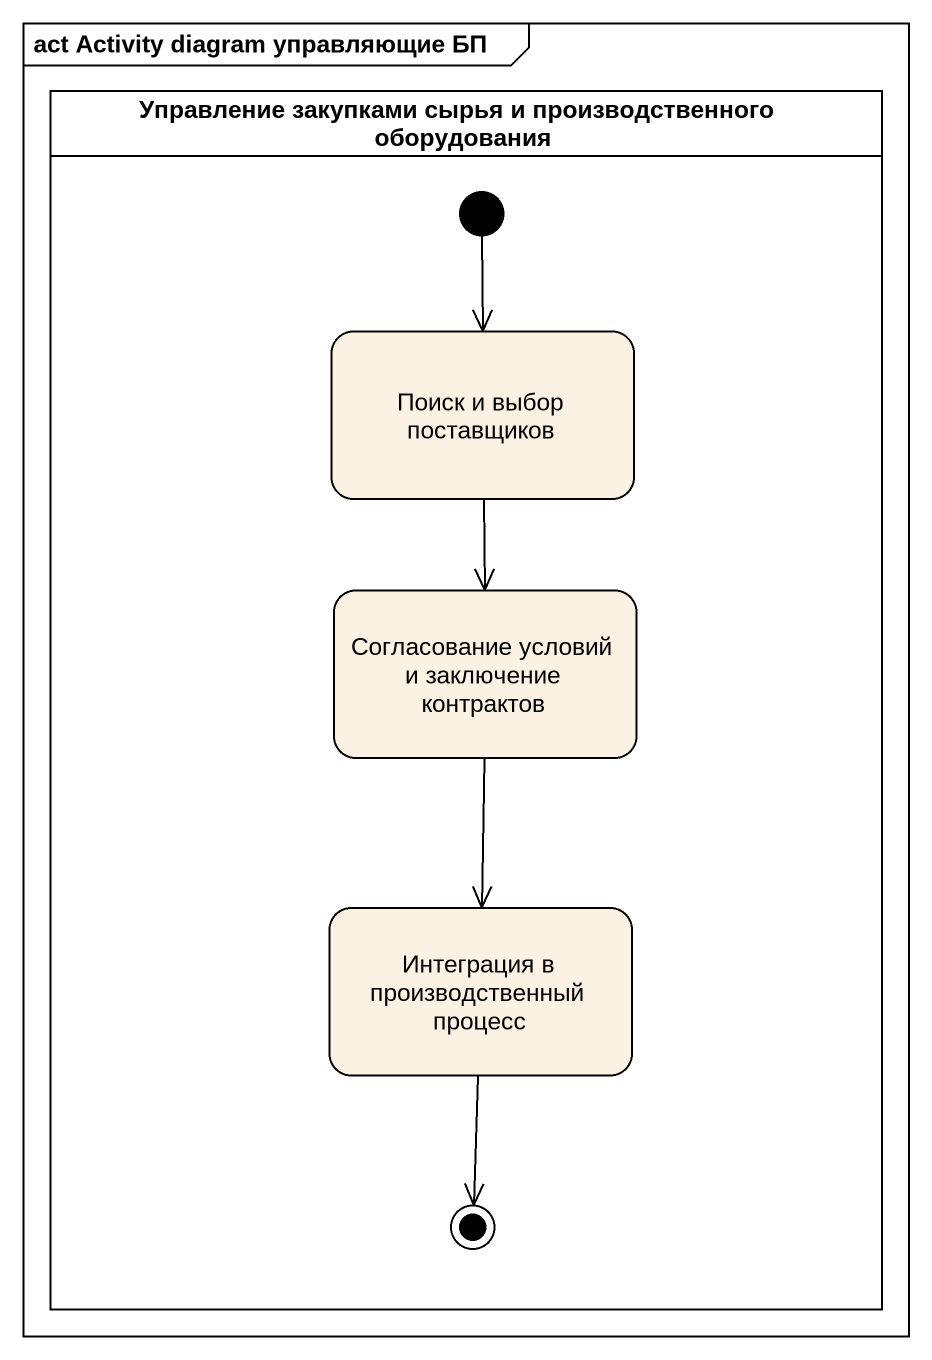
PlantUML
@startuml
mainframe act Activity diagram управляющие БП
hide empty description
state "Управление закупками сырья и производственного оборудования" as Управление_закупками_сырья <<partition>> {
  state "Поиск и выбор поставщиков" as Поиск_и_выбор_поставщиков
  state "Согласование условий и заключение контрактов" as Согласование_условий_и
  state "Интеграция в производственный процесс" as Интеграция_в
  [*] --> Поиск_и_выбор_поставщиков
  Интеграция_в --> [*]
}
Поиск_и_выбор_поставщиков --> Согласование_условий_и
Согласование_условий_и --> Интеграция_в
@enduml
